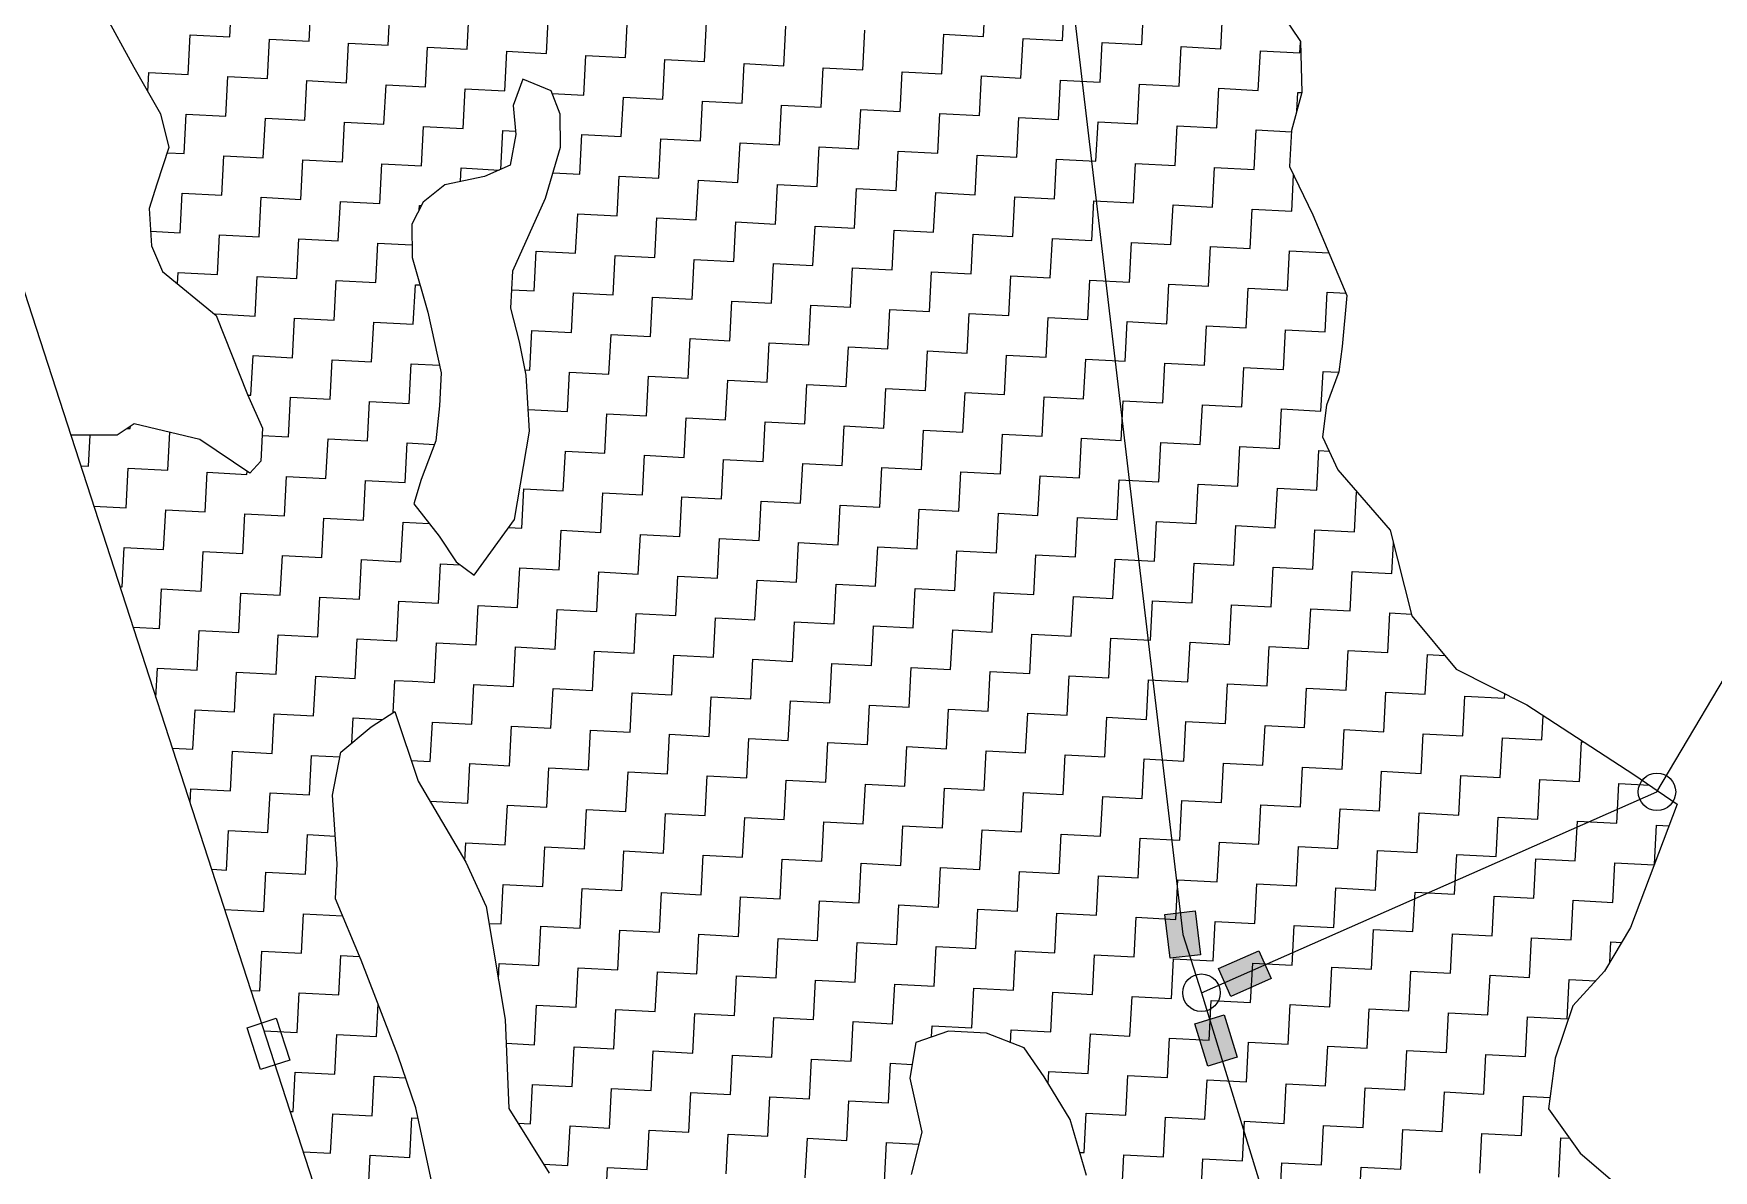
# Model space of a CAD drawing. Header units: metres. Extents: x 281214 to 284109, y 2088556 to 2092246.
# Drawn here: x 281621.6 to 281888.7, y 2090465.9 to 2090646.5 of the extents above; entities that cross this region are included whole.
import ezdxf

# ---------------------------------------------------------------- set-up
doc = ezdxf.new("R2010")
doc.units = ezdxf.units.M
for name, color, linetype in [('POLY_HATCH', 12, 'Continuous'), ('POLY_PARCEL', 6, 'Continuous'), ('V_BOUND_LINE', 7, 'Continuous')]:
    doc.layers.add(name, color=color, linetype=linetype)

msp = doc.modelspace()

# ---------------------------------------------------------------- hatches: boundary and pattern name
for points in [[(281806.3, 2090507.13), (281801.48, 2090506.56), (281802.3, 2090499.6), (281807.12, 2090500.16)], [(281818.34, 2090496.37), (281816.39, 2090500.8), (281809.97, 2090497.98), (281811.93, 2090493.54)], [(281808.3, 2090482.47), (281812.94, 2090483.89), (281810.89, 2090490.59), (281806.25, 2090489.17)]]:
    msp.add_hatch(color=256).paths.add_polyline_path(points)

# ---------------------------------------------------------------- linework, layer by layer
for points in [[(281802.3, 2090499.6), (281801.48, 2090506.56), (281806.3, 2090507.13), (281807.12, 2090500.16)], [(281809.97, 2090497.98), (281816.39, 2090500.8), (281818.34, 2090496.37), (281811.93, 2090493.54)], [(281660.16, 2090490.07), (281662.33, 2090483.4), (281657.71, 2090481.91), (281655.55, 2090488.57)], [(281810.89, 2090490.59), (281812.94, 2090483.89), (281808.3, 2090482.47), (281806.25, 2090489.17)]]:
    msp.add_lwpolyline(points, close=True)
for centre in [(281879.69, 2090526.05), (281807.27, 2090494.13)]:
    msp.add_circle(centre, 2.98)
at = {"layer": 'POLY_HATCH', "linetype": 'Continuous'}
for p, q in [((281652.82, 2090646), (281653.15, 2090652.29)), ((281665.4, 2090645.35), (281665.72, 2090651.63)), ((281772.62, 2090646.09), (281772.95, 2090652.38)), ((281785.2, 2090645.44), (281785.53, 2090651.73)), ((281677.97, 2090644.69), (281678.3, 2090650.98)), ((281690.55, 2090644.04), (281690.88, 2090650.33)), ((281703.13, 2090643.39), (281703.45, 2090649.68)), ((281715.7, 2090642.74), (281716.03, 2090649.03)), ((281797.78, 2090644.78), (281798.1, 2090651.07)), ((281810.35, 2090644.13), (281810.68, 2090650.42)), ((281646.21, 2090640.04), (281646.53, 2090646.32)), ((281646.53, 2090646.32), (281652.82, 2090646)), ((281728.28, 2090642.08), (281728.61, 2090648.37)), ((281740.86, 2090641.43), (281741.18, 2090647.72)), ((281753.43, 2090640.78), (281753.76, 2090647.07)), ((281766.01, 2090640.13), (281766.33, 2090646.42)), ((281766.33, 2090646.42), (281772.62, 2090646.09)), ((281658.78, 2090639.38), (281659.11, 2090645.67)), ((281659.11, 2090645.67), (281665.4, 2090645.35)), ((281671.36, 2090638.73), (281671.69, 2090645.02)), ((281671.69, 2090645.02), (281677.97, 2090644.69)), ((281683.94, 2090638.08), (281684.26, 2090644.37)), ((281684.26, 2090644.37), (281690.55, 2090644.04)), ((281696.51, 2090637.43), (281696.84, 2090643.72)), ((281696.84, 2090643.72), (281703.13, 2090643.39)), ((281778.58, 2090639.48), (281778.91, 2090645.76)), ((281778.91, 2090645.76), (281785.2, 2090645.44)), ((281791.16, 2090638.82), (281791.49, 2090645.11)), ((281791.49, 2090645.11), (281797.78, 2090644.78)), ((281803.74, 2090638.17), (281804.06, 2090644.46)), ((281804.06, 2090644.46), (281810.35, 2090644.13)), ((281816.31, 2090637.52), (281816.64, 2090643.81)), ((281816.64, 2090643.81), (281822.93, 2090643.48)), ((281822.93, 2090643.48), (281823.01, 2090645.1)), ((281709.09, 2090636.77), (281709.41, 2090643.06)), ((281709.41, 2090643.06), (281715.7, 2090642.74)), ((281721.67, 2090636.12), (281721.99, 2090642.41)), ((281721.99, 2090642.41), (281728.28, 2090642.08)), ((281734.24, 2090635.47), (281734.57, 2090641.76)), ((281734.57, 2090641.76), (281740.86, 2090641.43)), ((281746.82, 2090634.82), (281747.14, 2090641.11)), ((281747.14, 2090641.11), (281753.43, 2090640.78)), ((281639.76, 2090637.31), (281639.92, 2090640.36)), ((281639.92, 2090640.36), (281646.21, 2090640.04)), ((281652.17, 2090633.42), (281652.5, 2090639.71)), ((281652.5, 2090639.71), (281658.78, 2090639.38)), ((281664.75, 2090632.77), (281665.07, 2090639.06)), ((281665.07, 2090639.06), (281671.36, 2090638.73)), ((281677.32, 2090632.12), (281677.65, 2090638.41)), ((281677.65, 2090638.41), (281683.94, 2090638.08)), ((281759.39, 2090634.17), (281759.72, 2090640.45)), ((281759.72, 2090640.45), (281766.01, 2090640.13)), ((281771.97, 2090633.51), (281772.3, 2090639.8)), ((281772.3, 2090639.8), (281778.58, 2090639.48)), ((281784.55, 2090632.86), (281784.87, 2090639.15)), ((281784.87, 2090639.15), (281791.16, 2090638.82)), ((281797.12, 2090632.21), (281797.45, 2090638.5)), ((281797.45, 2090638.5), (281803.74, 2090638.17)), ((281689.9, 2090631.47), (281690.22, 2090637.75)), ((281690.22, 2090637.75), (281696.51, 2090637.43)), ((281704.05, 2090637.04), (281709.09, 2090636.77)), ((281715.05, 2090630.16), (281715.38, 2090636.45)), ((281715.38, 2090636.45), (281721.67, 2090636.12)), ((281727.63, 2090629.51), (281727.95, 2090635.8)), ((281727.95, 2090635.8), (281734.24, 2090635.47)), ((281809.7, 2090631.56), (281810.03, 2090637.84)), ((281810.03, 2090637.84), (281816.31, 2090637.52)), ((281822.45, 2090634.23), (281822.6, 2090637.19)), ((281822.6, 2090637.19), (281823.26, 2090637.16)), ((281645.55, 2090627.46), (281645.88, 2090633.75)), ((281645.88, 2090633.75), (281652.17, 2090633.42)), ((281658.13, 2090626.81), (281658.46, 2090633.1)), ((281658.46, 2090633.1), (281664.75, 2090632.77)), ((281740.2, 2090628.86), (281740.53, 2090635.14)), ((281740.53, 2090635.14), (281746.82, 2090634.82)), ((281752.78, 2090628.2), (281753.11, 2090634.49)), ((281753.11, 2090634.49), (281759.39, 2090634.17)), ((281765.36, 2090627.55), (281765.68, 2090633.84)), ((281765.68, 2090633.84), (281771.97, 2090633.51)), ((281777.93, 2090626.9), (281778.26, 2090633.19)), ((281778.26, 2090633.19), (281784.55, 2090632.86)), ((281790.51, 2090626.25), (281790.83, 2090632.53)), ((281790.83, 2090632.53), (281797.12, 2090632.21)), ((281670.71, 2090626.16), (281671.03, 2090632.44)), ((281671.03, 2090632.44), (281677.32, 2090632.12)), ((281683.28, 2090625.5), (281683.61, 2090631.79)), ((281683.61, 2090631.79), (281689.9, 2090631.47)), ((281695.87, 2090624.96), (281696.19, 2090631.14)), ((281696.19, 2090631.14), (281698.22, 2090631.03)), ((281708.44, 2090624.2), (281708.76, 2090630.49)), ((281708.76, 2090630.49), (281715.05, 2090630.16)), ((281803.08, 2090625.59), (281803.41, 2090631.88)), ((281803.41, 2090631.88), (281809.7, 2090631.56)), ((281815.66, 2090624.94), (281815.99, 2090631.23)), ((281815.99, 2090631.23), (281821.58, 2090630.94)), ((281642.86, 2090627.6), (281645.55, 2090627.46)), ((281721.01, 2090623.55), (281721.34, 2090629.83)), ((281721.34, 2090629.83), (281727.63, 2090629.51)), ((281733.59, 2090622.89), (281733.92, 2090629.18)), ((281733.92, 2090629.18), (281740.2, 2090628.86)), ((281746.17, 2090622.24), (281746.49, 2090628.53)), ((281746.49, 2090628.53), (281752.78, 2090628.2)), ((281758.74, 2090621.59), (281759.07, 2090627.88)), ((281759.07, 2090627.88), (281765.36, 2090627.55)), ((281771.32, 2090620.94), (281771.64, 2090627.23)), ((281771.64, 2090627.23), (281777.93, 2090626.9)), ((281651.52, 2090620.85), (281651.84, 2090627.13)), ((281651.84, 2090627.13), (281658.13, 2090626.81)), ((281664.09, 2090620.19), (281664.42, 2090626.48)), ((281664.42, 2090626.48), (281670.71, 2090626.16)), ((281676.67, 2090619.54), (281677, 2090625.83)), ((281677, 2090625.83), (281683.28, 2090625.5)), ((281689.46, 2090623.05), (281689.57, 2090625.18)), ((281689.57, 2090625.18), (281695.64, 2090624.86)), ((281783.89, 2090620.28), (281784.22, 2090626.57)), ((281784.22, 2090626.57), (281790.51, 2090626.25)), ((281796.47, 2090619.63), (281796.8, 2090625.92)), ((281796.8, 2090625.92), (281803.08, 2090625.59)), ((281809.05, 2090618.98), (281809.37, 2090625.27)), ((281809.37, 2090625.27), (281815.66, 2090624.94)), ((281704.2, 2090624.42), (281708.44, 2090624.2)), ((281714.4, 2090617.58), (281714.72, 2090623.87)), ((281714.72, 2090623.87), (281721.01, 2090623.55)), ((281726.97, 2090616.93), (281727.3, 2090623.22)), ((281727.3, 2090623.22), (281733.59, 2090622.89)), ((281739.55, 2090616.28), (281739.88, 2090622.57)), ((281739.88, 2090622.57), (281746.17, 2090622.24)), ((281752.13, 2090615.63), (281752.45, 2090621.92)), ((281752.45, 2090621.92), (281758.74, 2090621.59)), ((281821.62, 2090618.33), (281821.92, 2090624.09)), ((281644.9, 2090614.88), (281645.23, 2090621.17)), ((281645.23, 2090621.17), (281651.52, 2090620.85)), ((281657.48, 2090614.23), (281657.8, 2090620.52)), ((281657.8, 2090620.52), (281664.09, 2090620.19)), ((281670.06, 2090613.58), (281670.38, 2090619.87)), ((281670.38, 2090619.87), (281676.67, 2090619.54)), ((281682.92, 2090618.52), (281682.96, 2090619.22)), ((281682.96, 2090619.22), (281683.27, 2090619.2)), ((281764.7, 2090614.98), (281765.03, 2090621.26)), ((281765.03, 2090621.26), (281771.32, 2090620.94)), ((281777.28, 2090614.32), (281777.61, 2090620.61)), ((281777.61, 2090620.61), (281783.89, 2090620.28)), ((281789.86, 2090613.67), (281790.18, 2090619.96)), ((281790.18, 2090619.96), (281796.47, 2090619.63)), ((281802.43, 2090613.02), (281802.76, 2090619.31)), ((281802.76, 2090619.31), (281809.05, 2090618.98)), ((281707.78, 2090611.62), (281708.11, 2090617.91)), ((281708.11, 2090617.91), (281714.4, 2090617.58)), ((281720.36, 2090610.97), (281720.69, 2090617.26)), ((281720.69, 2090617.26), (281726.97, 2090616.93)), ((281732.94, 2090610.32), (281733.26, 2090616.61)), ((281733.26, 2090616.61), (281739.55, 2090616.28)), ((281815.01, 2090612.37), (281815.34, 2090618.65)), ((281815.34, 2090618.65), (281821.62, 2090618.33)), ((281640.21, 2090615.13), (281644.9, 2090614.88)), ((281650.86, 2090608.27), (281651.19, 2090614.56)), ((281651.19, 2090614.56), (281657.48, 2090614.23)), ((281663.44, 2090607.62), (281663.77, 2090613.91)), ((281663.77, 2090613.91), (281670.06, 2090613.58)), ((281745.51, 2090609.67), (281745.84, 2090615.95)), ((281745.84, 2090615.95), (281752.13, 2090615.63)), ((281758.09, 2090609.01), (281758.42, 2090615.3)), ((281758.42, 2090615.3), (281764.7, 2090614.98)), ((281770.67, 2090608.36), (281770.99, 2090614.65)), ((281770.99, 2090614.65), (281777.28, 2090614.32)), ((281783.24, 2090607.71), (281783.57, 2090614)), ((281783.57, 2090614), (281789.86, 2090613.67)), ((281676.02, 2090606.97), (281676.34, 2090613.25)), ((281676.34, 2090613.25), (281681.77, 2090612.97)), ((281701.17, 2090605.66), (281701.5, 2090611.95)), ((281701.5, 2090611.95), (281707.78, 2090611.62)), ((281713.75, 2090605.01), (281714.07, 2090611.3)), ((281714.07, 2090611.3), (281720.36, 2090610.97)), ((281795.82, 2090607.06), (281796.14, 2090613.34)), ((281796.14, 2090613.34), (281802.43, 2090613.02)), ((281808.39, 2090606.4), (281808.72, 2090612.69)), ((281808.72, 2090612.69), (281815.01, 2090612.37)), ((281820.97, 2090605.75), (281821.3, 2090612.04)), ((281821.3, 2090612.04), (281827.53, 2090611.72)), ((281644.48, 2090606.8), (281644.58, 2090608.6)), ((281644.58, 2090608.6), (281650.86, 2090608.27)), ((281726.32, 2090604.36), (281726.65, 2090610.64)), ((281726.65, 2090610.64), (281732.94, 2090610.32)), ((281738.9, 2090603.7), (281739.22, 2090609.99)), ((281739.22, 2090609.99), (281745.51, 2090609.67)), ((281751.48, 2090603.05), (281751.8, 2090609.34)), ((281751.8, 2090609.34), (281758.09, 2090609.01)), ((281764.05, 2090602.4), (281764.38, 2090608.69)), ((281764.38, 2090608.69), (281770.67, 2090608.36)), ((281656.83, 2090601.66), (281657.15, 2090607.94)), ((281657.15, 2090607.94), (281663.44, 2090607.62)), ((281669.4, 2090601), (281669.73, 2090607.29)), ((281669.73, 2090607.29), (281676.02, 2090606.97)), ((281681.98, 2090600.35), (281682.31, 2090606.64)), ((281682.31, 2090606.64), (281683.05, 2090606.6)), ((281697.65, 2090605.84), (281701.17, 2090605.66)), ((281776.63, 2090601.75), (281776.95, 2090608.03)), ((281776.95, 2090608.03), (281783.24, 2090607.71)), ((281789.2, 2090601.09), (281789.53, 2090607.38)), ((281789.53, 2090607.38), (281795.82, 2090607.06)), ((281801.78, 2090600.44), (281802.11, 2090606.73)), ((281802.11, 2090606.73), (281808.39, 2090606.4)), ((281814.36, 2090599.79), (281814.68, 2090606.08)), ((281814.68, 2090606.08), (281820.97, 2090605.75)), ((281707.13, 2090599.05), (281707.46, 2090605.33)), ((281707.46, 2090605.33), (281713.75, 2090605.01)), ((281719.71, 2090598.39), (281720.03, 2090604.68)), ((281720.03, 2090604.68), (281726.32, 2090604.36)), ((281732.28, 2090597.74), (281732.61, 2090604.03)), ((281732.61, 2090604.03), (281738.9, 2090603.7)), ((281744.86, 2090597.09), (281745.19, 2090603.38)), ((281745.19, 2090603.38), (281751.48, 2090603.05)), ((281826.93, 2090599.14), (281827.26, 2090605.43)), ((281827.26, 2090605.43), (281830.26, 2090605.27)), ((281650.53, 2090601.82), (281650.54, 2090601.98)), ((281650.54, 2090601.98), (281656.83, 2090601.66)), ((281662.79, 2090595.04), (281663.11, 2090601.33)), ((281663.11, 2090601.33), (281669.4, 2090601)), ((281675.36, 2090594.39), (281675.69, 2090600.68)), ((281675.69, 2090600.68), (281681.98, 2090600.35)), ((281757.44, 2090596.44), (281757.76, 2090602.72)), ((281757.76, 2090602.72), (281764.05, 2090602.4)), ((281770.01, 2090595.78), (281770.34, 2090602.07)), ((281770.34, 2090602.07), (281776.63, 2090601.75)), ((281782.59, 2090595.13), (281782.92, 2090601.42)), ((281782.92, 2090601.42), (281789.2, 2090601.09)), ((281795.17, 2090594.48), (281795.49, 2090600.77)), ((281795.49, 2090600.77), (281801.78, 2090600.44)), ((281700.52, 2090593.08), (281700.84, 2090599.37)), ((281700.84, 2090599.37), (281707.13, 2090599.05)), ((281713.09, 2090592.43), (281713.42, 2090598.72)), ((281713.42, 2090598.72), (281719.71, 2090598.39)), ((281725.67, 2090591.78), (281726, 2090598.07)), ((281726, 2090598.07), (281732.28, 2090597.74)), ((281807.74, 2090593.83), (281808.07, 2090600.12)), ((281808.07, 2090600.12), (281814.36, 2090599.79)), ((281820.32, 2090593.18), (281820.64, 2090599.46)), ((281820.64, 2090599.46), (281826.93, 2090599.14)), ((281656.17, 2090589.08), (281656.5, 2090595.37)), ((281656.5, 2090595.37), (281662.79, 2090595.04)), ((281738.25, 2090591.13), (281738.57, 2090597.42)), ((281738.57, 2090597.42), (281744.86, 2090597.09)), ((281750.82, 2090590.47), (281751.15, 2090596.76)), ((281751.15, 2090596.76), (281757.44, 2090596.44)), ((281763.4, 2090589.82), (281763.73, 2090596.11)), ((281763.73, 2090596.11), (281770.01, 2090595.78)), ((281775.98, 2090589.17), (281776.3, 2090595.46)), ((281776.3, 2090595.46), (281782.59, 2090595.13)), ((281668.75, 2090588.43), (281669.08, 2090594.71)), ((281669.08, 2090594.71), (281675.36, 2090594.39)), ((281681.33, 2090587.77), (281681.65, 2090594.06)), ((281681.65, 2090594.06), (281686.17, 2090593.83)), ((281699.74, 2090593.12), (281700.52, 2090593.08)), ((281706.48, 2090586.47), (281706.81, 2090592.76)), ((281706.81, 2090592.76), (281713.09, 2090592.43)), ((281788.55, 2090588.52), (281788.88, 2090594.81)), ((281788.88, 2090594.81), (281795.17, 2090594.48)), ((281801.13, 2090587.87), (281801.45, 2090594.15)), ((281801.45, 2090594.15), (281807.74, 2090593.83)), ((281813.7, 2090587.21), (281814.03, 2090593.5)), ((281814.03, 2090593.5), (281820.32, 2090593.18)), ((281826.28, 2090586.56), (281826.61, 2090592.85)), ((281826.61, 2090592.85), (281829.07, 2090592.72)), ((281719.06, 2090585.82), (281719.38, 2090592.11)), ((281719.38, 2090592.11), (281725.67, 2090591.78)), ((281731.63, 2090585.17), (281731.96, 2090591.45)), ((281731.96, 2090591.45), (281738.25, 2090591.13)), ((281744.21, 2090584.51), (281744.53, 2090590.8)), ((281744.53, 2090590.8), (281750.82, 2090590.47)), ((281756.78, 2090583.86), (281757.11, 2090590.15)), ((281757.11, 2090590.15), (281763.4, 2090589.82)), ((281655.68, 2090589.1), (281656.17, 2090589.08)), ((281662.14, 2090582.46), (281662.46, 2090588.75)), ((281662.46, 2090588.75), (281668.75, 2090588.43)), ((281674.71, 2090581.81), (281675.04, 2090588.1)), ((281675.04, 2090588.1), (281681.33, 2090587.77)), ((281769.36, 2090583.21), (281769.69, 2090589.5)), ((281769.69, 2090589.5), (281775.98, 2090589.17)), ((281781.94, 2090582.56), (281782.26, 2090588.84)), ((281782.26, 2090588.84), (281788.55, 2090588.52)), ((281794.51, 2090581.9), (281794.84, 2090588.19)), ((281794.84, 2090588.19), (281801.13, 2090587.87)), ((281807.09, 2090581.25), (281807.42, 2090587.54)), ((281807.42, 2090587.54), (281813.7, 2090587.21)), ((281700.23, 2090586.79), (281706.48, 2090586.47)), ((281712.44, 2090579.86), (281712.77, 2090586.14)), ((281712.77, 2090586.14), (281719.06, 2090585.82)), ((281725.02, 2090579.2), (281725.34, 2090585.49)), ((281725.34, 2090585.49), (281731.63, 2090585.17)), ((281737.59, 2090578.55), (281737.92, 2090584.84)), ((281737.92, 2090584.84), (281744.21, 2090584.51)), ((281819.67, 2090580.6), (281819.99, 2090586.89)), ((281819.99, 2090586.89), (281826.28, 2090586.56)), ((281630.37, 2090577.81), (281630.62, 2090582.72)), ((281636.51, 2090583.79), (281636.98, 2090583.77)), ((281636.98, 2090583.77), (281637, 2090584.12)), ((281642.95, 2090577.16), (281643.26, 2090583.18)), ((281657.93, 2090582.68), (281662.14, 2090582.46)), ((281668.1, 2090575.85), (281668.42, 2090582.14)), ((281668.42, 2090582.14), (281674.71, 2090581.81)), ((281750.17, 2090577.9), (281750.5, 2090584.19)), ((281750.5, 2090584.19), (281756.78, 2090583.86)), ((281762.75, 2090577.25), (281763.07, 2090583.53)), ((281763.07, 2090583.53), (281769.36, 2090583.21)), ((281775.32, 2090576.59), (281775.65, 2090582.88)), ((281775.65, 2090582.88), (281781.94, 2090582.56)), ((281787.9, 2090575.94), (281788.23, 2090582.23)), ((281788.23, 2090582.23), (281794.51, 2090581.9)), ((281680.67, 2090575.2), (281681, 2090581.49)), ((281681, 2090581.49), (281685.33, 2090581.26)), ((281705.83, 2090573.89), (281706.15, 2090580.18)), ((281706.15, 2090580.18), (281712.44, 2090579.86)), ((281718.4, 2090573.24), (281718.73, 2090579.53)), ((281718.73, 2090579.53), (281725.02, 2090579.2)), ((281800.48, 2090575.29), (281800.8, 2090581.58)), ((281800.8, 2090581.58), (281807.09, 2090581.25)), ((281813.05, 2090574.64), (281813.38, 2090580.92)), ((281813.38, 2090580.92), (281819.67, 2090580.6)), ((281825.63, 2090573.98), (281825.95, 2090580.27)), ((281825.95, 2090580.27), (281827.58, 2090580.19)), ((281629.13, 2090577.87), (281630.37, 2090577.81)), ((281636.33, 2090571.19), (281636.66, 2090577.48)), ((281636.66, 2090577.48), (281642.95, 2090577.16)), ((281648.91, 2090570.54), (281649.23, 2090576.83)), ((281649.23, 2090576.83), (281655.52, 2090576.5)), ((281655.52, 2090576.5), (281655.55, 2090576.97)), ((281730.98, 2090572.59), (281731.31, 2090578.88)), ((281731.31, 2090578.88), (281737.59, 2090578.55)), ((281743.56, 2090571.94), (281743.88, 2090578.22)), ((281743.88, 2090578.22), (281750.17, 2090577.9)), ((281756.13, 2090571.28), (281756.46, 2090577.57)), ((281756.46, 2090577.57), (281762.75, 2090577.25)), ((281768.71, 2090570.63), (281769.03, 2090576.92)), ((281769.03, 2090576.92), (281775.32, 2090576.59)), ((281661.48, 2090569.89), (281661.81, 2090576.18)), ((281661.81, 2090576.18), (281668.1, 2090575.85)), ((281674.06, 2090569.24), (281674.39, 2090575.52)), ((281674.39, 2090575.52), (281680.67, 2090575.2)), ((281699.21, 2090567.93), (281699.54, 2090574.22)), ((281699.54, 2090574.22), (281705.83, 2090573.89)), ((281781.28, 2090569.98), (281781.61, 2090576.27)), ((281781.61, 2090576.27), (281787.9, 2090575.94)), ((281793.86, 2090569.33), (281794.19, 2090575.62)), ((281794.19, 2090575.62), (281800.48, 2090575.29)), ((281806.44, 2090568.67), (281806.76, 2090574.96)), ((281806.76, 2090574.96), (281813.05, 2090574.64)), ((281819.01, 2090568.02), (281819.34, 2090574.31)), ((281819.34, 2090574.31), (281825.63, 2090573.98)), ((281631.21, 2090571.46), (281636.33, 2090571.19)), ((281711.79, 2090567.28), (281712.12, 2090573.57)), ((281712.12, 2090573.57), (281718.4, 2090573.24)), ((281724.37, 2090566.63), (281724.69, 2090572.91)), ((281724.69, 2090572.91), (281730.98, 2090572.59)), ((281736.94, 2090565.97), (281737.27, 2090572.26)), ((281737.27, 2090572.26), (281743.56, 2090571.94)), ((281749.52, 2090565.32), (281749.84, 2090571.61)), ((281749.84, 2090571.61), (281756.13, 2090571.28)), ((281831.59, 2090567.37), (281831.92, 2090573.66)), ((281831.92, 2090573.66), (281832.07, 2090573.65)), ((281642.29, 2090564.58), (281642.62, 2090570.87)), ((281642.62, 2090570.87), (281648.91, 2090570.54)), ((281654.87, 2090563.93), (281655.2, 2090570.21)), ((281655.2, 2090570.21), (281661.48, 2090569.89)), ((281667.45, 2090563.27), (281667.77, 2090569.56)), ((281667.77, 2090569.56), (281674.06, 2090569.24)), ((281680.02, 2090562.62), (281680.35, 2090568.91)), ((281680.35, 2090568.91), (281684.49, 2090568.69)), ((281762.09, 2090564.67), (281762.42, 2090570.96)), ((281762.42, 2090570.96), (281768.71, 2090570.63)), ((281774.67, 2090564.02), (281775, 2090570.31)), ((281775, 2090570.31), (281781.28, 2090569.98)), ((281787.25, 2090563.37), (281787.57, 2090569.65)), ((281787.57, 2090569.65), (281793.86, 2090569.33)), ((281799.82, 2090562.71), (281800.15, 2090569)), ((281800.15, 2090569), (281806.44, 2090568.67)), ((281697.12, 2090568.04), (281699.21, 2090567.93)), ((281705.17, 2090561.32), (281705.5, 2090567.61)), ((281705.5, 2090567.61), (281711.79, 2090567.28)), ((281717.75, 2090560.66), (281718.08, 2090566.95)), ((281718.08, 2090566.95), (281724.37, 2090566.63)), ((281730.33, 2090560.01), (281730.65, 2090566.3)), ((281730.65, 2090566.3), (281736.94, 2090565.97)), ((281812.4, 2090562.06), (281812.73, 2090568.35)), ((281812.73, 2090568.35), (281819.01, 2090568.02)), ((281824.98, 2090561.41), (281825.3, 2090567.7)), ((281825.3, 2090567.7), (281831.59, 2090567.37)), ((281635.68, 2090558.62), (281636, 2090564.9)), ((281636, 2090564.9), (281642.29, 2090564.58)), ((281648.26, 2090557.96), (281648.58, 2090564.25)), ((281648.58, 2090564.25), (281654.87, 2090563.93)), ((281660.83, 2090557.31), (281661.16, 2090563.6)), ((281661.16, 2090563.6), (281667.45, 2090563.27)), ((281742.9, 2090559.36), (281743.23, 2090565.65)), ((281743.23, 2090565.65), (281749.52, 2090565.32)), ((281755.48, 2090558.71), (281755.81, 2090565)), ((281755.81, 2090565), (281762.09, 2090564.67)), ((281768.06, 2090558.06), (281768.38, 2090564.34)), ((281768.38, 2090564.34), (281774.67, 2090564.02)), ((281780.63, 2090557.4), (281780.96, 2090563.69)), ((281780.96, 2090563.69), (281787.25, 2090563.37)), ((281837.55, 2090560.76), (281837.8, 2090565.6)), ((281673.41, 2090556.66), (281673.73, 2090562.95)), ((281673.73, 2090562.95), (281680.02, 2090562.62)), ((281685.98, 2090556.01), (281686.31, 2090562.3)), ((281686.31, 2090562.3), (281689.42, 2090562.13)), ((281698.56, 2090555.36), (281698.89, 2090561.64)), ((281698.89, 2090561.64), (281705.17, 2090561.32)), ((281711.14, 2090554.7), (281711.46, 2090560.99)), ((281711.46, 2090560.99), (281717.75, 2090560.66)), ((281793.21, 2090556.75), (281793.54, 2090563.04)), ((281793.54, 2090563.04), (281799.82, 2090562.71)), ((281805.79, 2090556.1), (281806.11, 2090562.39)), ((281806.11, 2090562.39), (281812.4, 2090562.06)), ((281818.36, 2090555.45), (281818.69, 2090561.73)), ((281818.69, 2090561.73), (281824.98, 2090561.41)), ((281830.94, 2090554.79), (281831.26, 2090561.08)), ((281831.26, 2090561.08), (281837.55, 2090560.76)), ((281635.37, 2090558.63), (281635.68, 2090558.62)), ((281641.64, 2090552), (281641.97, 2090558.29)), ((281641.97, 2090558.29), (281648.26, 2090557.96)), ((281723.71, 2090554.05), (281724.04, 2090560.34)), ((281724.04, 2090560.34), (281730.33, 2090560.01)), ((281736.29, 2090553.4), (281736.62, 2090559.69)), ((281736.62, 2090559.69), (281742.9, 2090559.36)), ((281748.87, 2090552.75), (281749.19, 2090559.03)), ((281749.19, 2090559.03), (281755.48, 2090558.71)), ((281761.44, 2090552.09), (281761.77, 2090558.38)), ((281761.77, 2090558.38), (281768.06, 2090558.06)), ((281654.22, 2090551.35), (281654.54, 2090557.64)), ((281654.54, 2090557.64), (281660.83, 2090557.31)), ((281666.79, 2090550.7), (281667.12, 2090556.99)), ((281667.12, 2090556.99), (281673.41, 2090556.66)), ((281679.37, 2090550.05), (281679.7, 2090556.33)), ((281679.7, 2090556.33), (281685.98, 2090556.01)), ((281691.95, 2090549.39), (281692.27, 2090555.68)), ((281692.27, 2090555.68), (281698.56, 2090555.36)), ((281774.02, 2090551.44), (281774.34, 2090557.73)), ((281774.34, 2090557.73), (281780.63, 2090557.4)), ((281786.59, 2090550.79), (281786.92, 2090557.08)), ((281786.92, 2090557.08), (281793.21, 2090556.75)), ((281799.17, 2090550.14), (281799.5, 2090556.42)), ((281799.5, 2090556.42), (281805.79, 2090556.1)), ((281811.75, 2090549.48), (281812.07, 2090555.77)), ((281812.07, 2090555.77), (281818.36, 2090555.45)), ((281824.32, 2090548.83), (281824.65, 2090555.12)), ((281824.65, 2090555.12), (281830.94, 2090554.79)), ((281704.52, 2090548.74), (281704.85, 2090555.03)), ((281704.85, 2090555.03), (281711.14, 2090554.7)), ((281717.1, 2090548.09), (281717.42, 2090554.38)), ((281717.42, 2090554.38), (281723.71, 2090554.05)), ((281729.68, 2090547.44), (281730, 2090553.72)), ((281730, 2090553.72), (281736.29, 2090553.4)), ((281742.25, 2090546.78), (281742.58, 2090553.07)), ((281742.58, 2090553.07), (281748.87, 2090552.75)), ((281754.83, 2090546.13), (281755.15, 2090552.42)), ((281755.15, 2090552.42), (281761.44, 2090552.09)), ((281836.9, 2090548.18), (281837.23, 2090554.47)), ((281837.23, 2090554.47), (281840.68, 2090554.29)), ((281637.45, 2090552.22), (281641.64, 2090552)), ((281647.6, 2090545.39), (281647.93, 2090551.68)), ((281647.93, 2090551.68), (281654.22, 2090551.35)), ((281660.18, 2090544.74), (281660.51, 2090551.02)), ((281660.51, 2090551.02), (281666.79, 2090550.7)), ((281672.76, 2090544.08), (281673.08, 2090550.37)), ((281673.08, 2090550.37), (281679.37, 2090550.05)), ((281767.4, 2090545.48), (281767.73, 2090551.77)), ((281767.73, 2090551.77), (281774.02, 2090551.44)), ((281779.98, 2090544.83), (281780.31, 2090551.11)), ((281780.31, 2090551.11), (281786.59, 2090550.79)), ((281792.56, 2090544.17), (281792.88, 2090550.46)), ((281792.88, 2090550.46), (281799.17, 2090550.14)), ((281805.13, 2090543.52), (281805.46, 2090549.81)), ((281805.46, 2090549.81), (281811.75, 2090549.48)), ((281685.33, 2090543.43), (281685.66, 2090549.72)), ((281685.66, 2090549.72), (281691.95, 2090549.39)), ((281697.91, 2090542.78), (281698.23, 2090549.07)), ((281698.23, 2090549.07), (281704.52, 2090548.74)), ((281710.48, 2090542.13), (281710.81, 2090548.41)), ((281710.81, 2090548.41), (281717.1, 2090548.09)), ((281723.06, 2090541.47), (281723.39, 2090547.76)), ((281723.39, 2090547.76), (281729.68, 2090547.44)), ((281735.64, 2090540.82), (281735.96, 2090547.11)), ((281735.96, 2090547.11), (281742.25, 2090546.78)), ((281817.71, 2090542.87), (281818.04, 2090549.16)), ((281818.04, 2090549.16), (281824.32, 2090548.83)), ((281830.29, 2090542.22), (281830.61, 2090548.51)), ((281830.61, 2090548.51), (281836.9, 2090548.18)), ((281842.86, 2090541.57), (281843.19, 2090547.85)), ((281843.19, 2090547.85), (281845.97, 2090547.71)), ((281641.07, 2090541.05), (281641.31, 2090545.71)), ((281641.31, 2090545.71), (281647.6, 2090545.39)), ((281653.56, 2090538.77), (281653.89, 2090545.06)), ((281653.89, 2090545.06), (281660.18, 2090544.74)), ((281666.14, 2090538.12), (281666.47, 2090544.41)), ((281666.47, 2090544.41), (281672.76, 2090544.08)), ((281748.21, 2090540.17), (281748.54, 2090546.46)), ((281748.54, 2090546.46), (281754.83, 2090546.13)), ((281760.79, 2090539.52), (281761.12, 2090545.81)), ((281761.12, 2090545.81), (281767.4, 2090545.48)), ((281773.37, 2090538.86), (281773.69, 2090545.15)), ((281773.69, 2090545.15), (281779.98, 2090544.83)), ((281785.94, 2090538.21), (281786.27, 2090544.5)), ((281786.27, 2090544.5), (281792.56, 2090544.17)), ((281678.78, 2090538.65), (281679.04, 2090543.76)), ((281679.04, 2090543.76), (281681.84, 2090543.61)), ((281681.84, 2090543.61), (281685.33, 2090543.43)), ((281691.29, 2090536.82), (281691.62, 2090543.1)), ((281691.62, 2090543.1), (281697.91, 2090542.78)), ((281703.87, 2090536.16), (281704.2, 2090542.45)), ((281704.2, 2090542.45), (281710.48, 2090542.13)), ((281716.45, 2090535.51), (281716.77, 2090541.8)), ((281716.77, 2090541.8), (281723.06, 2090541.47)), ((281798.52, 2090537.56), (281798.84, 2090543.85)), ((281798.84, 2090543.85), (281805.13, 2090543.52)), ((281811.09, 2090536.91), (281811.42, 2090543.2)), ((281811.42, 2090543.2), (281817.71, 2090542.87)), ((281823.67, 2090536.26), (281824, 2090542.54)), ((281824, 2090542.54), (281830.29, 2090542.22)), ((281836.25, 2090535.6), (281836.57, 2090541.89)), ((281836.57, 2090541.89), (281842.86, 2090541.57)), ((281646.95, 2090532.81), (281647.28, 2090539.1)), ((281647.28, 2090539.1), (281653.56, 2090538.77)), ((281729.02, 2090534.86), (281729.35, 2090541.15)), ((281729.35, 2090541.15), (281735.64, 2090540.82)), ((281741.6, 2090534.21), (281741.93, 2090540.5)), ((281741.93, 2090540.5), (281748.21, 2090540.17)), ((281754.18, 2090533.56), (281754.5, 2090539.84)), ((281754.5, 2090539.84), (281760.79, 2090539.52)), ((281766.75, 2090532.9), (281767.08, 2090539.19)), ((281767.08, 2090539.19), (281773.37, 2090538.86)), ((281848.82, 2090534.95), (281849.15, 2090541.24)), ((281849.15, 2090541.24), (281855.44, 2090540.91)), ((281855.44, 2090540.91), (281855.48, 2090541.65)), ((281659.53, 2090532.16), (281659.85, 2090538.45)), ((281659.85, 2090538.45), (281666.14, 2090538.12)), ((281672.22, 2090533.81), (281672.43, 2090537.8)), ((281672.43, 2090537.8), (281677.1, 2090537.55)), ((281684.68, 2090530.85), (281685.01, 2090537.14)), ((281685.01, 2090537.14), (281691.29, 2090536.82)), ((281697.26, 2090530.2), (281697.58, 2090536.49)), ((281697.58, 2090536.49), (281703.87, 2090536.16)), ((281779.33, 2090532.25), (281779.65, 2090538.54)), ((281779.65, 2090538.54), (281785.94, 2090538.21)), ((281791.9, 2090531.6), (281792.23, 2090537.89)), ((281792.23, 2090537.89), (281798.52, 2090537.56)), ((281804.48, 2090530.95), (281804.81, 2090537.23)), ((281804.81, 2090537.23), (281811.09, 2090536.91)), ((281817.06, 2090530.29), (281817.38, 2090536.58)), ((281817.38, 2090536.58), (281823.67, 2090536.26)), ((281861.4, 2090534.3), (281861.6, 2090538.19)), ((281709.83, 2090529.55), (281710.16, 2090535.84)), ((281710.16, 2090535.84), (281716.45, 2090535.51)), ((281722.41, 2090528.9), (281722.73, 2090535.19)), ((281722.73, 2090535.19), (281729.02, 2090534.86)), ((281734.98, 2090528.25), (281735.31, 2090534.53)), ((281735.31, 2090534.53), (281741.6, 2090534.21)), ((281747.56, 2090527.59), (281747.89, 2090533.88)), ((281747.89, 2090533.88), (281754.18, 2090533.56)), ((281829.63, 2090529.64), (281829.96, 2090535.93)), ((281829.96, 2090535.93), (281836.25, 2090535.6)), ((281842.21, 2090528.99), (281842.54, 2090535.28)), ((281842.54, 2090535.28), (281848.82, 2090534.95)), ((281854.79, 2090528.34), (281855.11, 2090534.62)), ((281855.11, 2090534.62), (281861.4, 2090534.3)), ((281867.36, 2090527.68), (281867.69, 2090533.97)), ((281867.69, 2090533.97), (281868.15, 2090533.95)), ((281643.69, 2090532.98), (281646.95, 2090532.81)), ((281652.91, 2090526.2), (281653.24, 2090532.49)), ((281653.24, 2090532.49), (281659.53, 2090532.16)), ((281665.49, 2090525.55), (281665.81, 2090531.83)), ((281665.81, 2090531.83), (281670.33, 2090531.6)), ((281760.14, 2090526.94), (281760.46, 2090533.23)), ((281760.46, 2090533.23), (281766.75, 2090532.9)), ((281772.71, 2090526.29), (281773.04, 2090532.58)), ((281773.04, 2090532.58), (281779.33, 2090532.25)), ((281785.29, 2090525.64), (281785.62, 2090531.92)), ((281785.62, 2090531.92), (281791.9, 2090531.6)), ((281797.87, 2090524.98), (281798.19, 2090531.27)), ((281798.19, 2090531.27), (281804.48, 2090530.95)), ((281681.66, 2090531.01), (281684.68, 2090530.85)), ((281690.64, 2090524.24), (281690.97, 2090530.53)), ((281690.97, 2090530.53), (281697.26, 2090530.2)), ((281703.22, 2090523.59), (281703.54, 2090529.88)), ((281703.54, 2090529.88), (281709.83, 2090529.55)), ((281715.79, 2090522.94), (281716.12, 2090529.22)), ((281716.12, 2090529.22), (281722.41, 2090528.9)), ((281728.37, 2090522.28), (281728.7, 2090528.57)), ((281728.7, 2090528.57), (281734.98, 2090528.25)), ((281810.44, 2090524.33), (281810.77, 2090530.62)), ((281810.77, 2090530.62), (281817.06, 2090530.29)), ((281823.02, 2090523.68), (281823.35, 2090529.97)), ((281823.35, 2090529.97), (281829.63, 2090529.64)), ((281835.6, 2090523.03), (281835.92, 2090529.31)), ((281835.92, 2090529.31), (281842.21, 2090528.99)), ((281848.17, 2090522.37), (281848.5, 2090528.66)), ((281848.5, 2090528.66), (281854.79, 2090528.34)), ((281646.51, 2090524.3), (281646.62, 2090526.52)), ((281646.62, 2090526.52), (281652.91, 2090526.2)), ((281658.87, 2090519.58), (281659.2, 2090525.87)), ((281659.2, 2090525.87), (281665.49, 2090525.55)), ((281740.95, 2090521.63), (281741.27, 2090527.92)), ((281741.27, 2090527.92), (281747.56, 2090527.59)), ((281753.52, 2090520.98), (281753.85, 2090527.27)), ((281753.85, 2090527.27), (281760.14, 2090526.94)), ((281766.1, 2090520.33), (281766.43, 2090526.61)), ((281766.43, 2090526.61), (281772.71, 2090526.29)), ((281778.68, 2090519.67), (281779, 2090525.96)), ((281779, 2090525.96), (281785.29, 2090525.64)), ((281860.75, 2090521.72), (281861.07, 2090528.01)), ((281861.07, 2090528.01), (281867.36, 2090527.68)), ((281873.32, 2090521.07), (281873.65, 2090527.36)), ((281873.65, 2090527.36), (281878.54, 2090527.1)), ((281684.64, 2090524.55), (281690.64, 2090524.24)), ((281696.6, 2090517.63), (281696.93, 2090523.91)), ((281696.93, 2090523.91), (281703.22, 2090523.59)), ((281709.18, 2090516.97), (281709.51, 2090523.26)), ((281709.51, 2090523.26), (281715.79, 2090522.94)), ((281791.25, 2090519.02), (281791.58, 2090525.31)), ((281791.58, 2090525.31), (281797.87, 2090524.98)), ((281803.83, 2090518.37), (281804.15, 2090524.66)), ((281804.15, 2090524.66), (281810.44, 2090524.33)), ((281816.4, 2090517.72), (281816.73, 2090524.01)), ((281816.73, 2090524.01), (281823.02, 2090523.68)), ((281828.98, 2090517.06), (281829.31, 2090523.35)), ((281829.31, 2090523.35), (281835.6, 2090523.03)), ((281721.76, 2090516.32), (281722.08, 2090522.61)), ((281722.08, 2090522.61), (281728.37, 2090522.28)), ((281734.33, 2090515.67), (281734.66, 2090521.96)), ((281734.66, 2090521.96), (281740.95, 2090521.63)), ((281746.91, 2090515.02), (281747.23, 2090521.3)), ((281747.23, 2090521.3), (281753.52, 2090520.98)), ((281759.48, 2090514.36), (281759.81, 2090520.65)), ((281759.81, 2090520.65), (281766.1, 2090520.33)), ((281841.56, 2090516.41), (281841.88, 2090522.7)), ((281841.88, 2090522.7), (281848.17, 2090522.37)), ((281854.13, 2090515.76), (281854.46, 2090522.05)), ((281854.46, 2090522.05), (281860.75, 2090521.72)), ((281866.71, 2090515.11), (281867.04, 2090521.4)), ((281867.04, 2090521.4), (281873.32, 2090521.07)), ((281879.29, 2090514.54), (281879.61, 2090520.74)), ((281879.61, 2090520.74), (281881.61, 2090520.64)), ((281652.26, 2090513.62), (281652.59, 2090519.91)), ((281652.59, 2090519.91), (281658.87, 2090519.58)), ((281664.84, 2090512.97), (281665.16, 2090519.26)), ((281665.16, 2090519.26), (281669.59, 2090519.03)), ((281690.17, 2090515.12), (281690.32, 2090517.95)), ((281690.32, 2090517.95), (281696.6, 2090517.63)), ((281772.06, 2090513.71), (281772.39, 2090520)), ((281772.39, 2090520), (281778.68, 2090519.67)), ((281784.64, 2090513.06), (281784.96, 2090519.35)), ((281784.96, 2090519.35), (281791.25, 2090519.02)), ((281797.21, 2090512.41), (281797.54, 2090518.7)), ((281797.54, 2090518.7), (281803.83, 2090518.37)), ((281809.79, 2090511.76), (281810.12, 2090518.04)), ((281810.12, 2090518.04), (281816.4, 2090517.72)), ((281702.57, 2090511.01), (281702.89, 2090517.3)), ((281702.89, 2090517.3), (281709.18, 2090516.97)), ((281715.14, 2090510.36), (281715.47, 2090516.65)), ((281715.47, 2090516.65), (281721.76, 2090516.32)), ((281727.72, 2090509.71), (281728.04, 2090516)), ((281728.04, 2090516), (281734.33, 2090515.67)), ((281740.29, 2090509.05), (281740.62, 2090515.34)), ((281740.62, 2090515.34), (281746.91, 2090515.02)), ((281822.37, 2090511.1), (281822.69, 2090517.39)), ((281822.69, 2090517.39), (281828.98, 2090517.06)), ((281834.94, 2090510.45), (281835.27, 2090516.74)), ((281835.27, 2090516.74), (281841.56, 2090516.41)), ((281847.52, 2090509.8), (281847.85, 2090516.09)), ((281847.85, 2090516.09), (281854.13, 2090515.76)), ((281860.1, 2090509.15), (281860.42, 2090515.43)), ((281860.42, 2090515.43), (281866.71, 2090515.11)), ((281649.93, 2090513.74), (281652.26, 2090513.62)), ((281658.22, 2090507.01), (281658.55, 2090513.29)), ((281658.55, 2090513.29), (281664.84, 2090512.97)), ((281752.87, 2090508.4), (281753.2, 2090514.69)), ((281753.2, 2090514.69), (281759.48, 2090514.36)), ((281765.45, 2090507.75), (281765.77, 2090514.04)), ((281765.77, 2090514.04), (281772.06, 2090513.71)), ((281778.02, 2090507.1), (281778.35, 2090513.39)), ((281778.35, 2090513.39), (281784.64, 2090513.06)), ((281790.6, 2090506.45), (281790.93, 2090512.73)), ((281790.93, 2090512.73), (281797.21, 2090512.41)), ((281872.67, 2090508.49), (281873, 2090514.78)), ((281873, 2090514.78), (281879.26, 2090514.46)), ((281695.95, 2090505.05), (281696.28, 2090511.34)), ((281696.28, 2090511.34), (281702.57, 2090511.01)), ((281708.53, 2090504.4), (281708.85, 2090510.69)), ((281708.85, 2090510.69), (281715.14, 2090510.36)), ((281721.1, 2090503.75), (281721.43, 2090510.03)), ((281721.43, 2090510.03), (281727.72, 2090509.71)), ((281803.18, 2090505.79), (281803.5, 2090512.08)), ((281803.5, 2090512.08), (281809.79, 2090511.76)), ((281815.75, 2090505.14), (281816.08, 2090511.43)), ((281816.08, 2090511.43), (281822.37, 2090511.1)), ((281828.33, 2090504.49), (281828.65, 2090510.78)), ((281828.65, 2090510.78), (281834.94, 2090510.45)), ((281840.9, 2090503.84), (281841.23, 2090510.12)), ((281841.23, 2090510.12), (281847.52, 2090509.8)), ((281652.01, 2090507.33), (281658.22, 2090507.01)), ((281733.68, 2090503.09), (281734.01, 2090509.38)), ((281734.01, 2090509.38), (281740.29, 2090509.05)), ((281746.26, 2090502.44), (281746.58, 2090508.73)), ((281746.58, 2090508.73), (281752.87, 2090508.4)), ((281758.83, 2090501.79), (281759.16, 2090508.08)), ((281759.16, 2090508.08), (281765.45, 2090507.75)), ((281771.41, 2090501.14), (281771.74, 2090507.42)), ((281771.74, 2090507.42), (281778.02, 2090507.1)), ((281853.48, 2090503.18), (281853.81, 2090509.47)), ((281853.81, 2090509.47), (281860.1, 2090509.15)), ((281866.06, 2090502.53), (281866.38, 2090508.82)), ((281866.38, 2090508.82), (281872.67, 2090508.49)), ((281664.18, 2090500.39), (281664.51, 2090506.68)), ((281664.51, 2090506.68), (281670.73, 2090506.36)), ((281694.01, 2090505.15), (281695.95, 2090505.05)), ((281701.91, 2090498.44), (281702.24, 2090504.72)), ((281702.24, 2090504.72), (281708.53, 2090504.4)), ((281783.99, 2090500.48), (281784.31, 2090506.77)), ((281784.31, 2090506.77), (281790.6, 2090506.45)), ((281796.56, 2090499.83), (281796.89, 2090506.12)), ((281796.89, 2090506.12), (281803.18, 2090505.79)), ((281809.14, 2090499.18), (281809.46, 2090505.47)), ((281809.46, 2090505.47), (281815.75, 2090505.14)), ((281821.71, 2090498.53), (281822.04, 2090504.81)), ((281822.04, 2090504.81), (281828.33, 2090504.49)), ((281714.49, 2090497.78), (281714.82, 2090504.07)), ((281714.82, 2090504.07), (281721.1, 2090503.75)), ((281727.07, 2090497.13), (281727.39, 2090503.42)), ((281727.39, 2090503.42), (281733.68, 2090503.09)), ((281739.64, 2090496.48), (281739.97, 2090502.77)), ((281739.97, 2090502.77), (281746.26, 2090502.44)), ((281752.22, 2090495.83), (281752.54, 2090502.11)), ((281752.54, 2090502.11), (281758.83, 2090501.79)), ((281834.29, 2090497.87), (281834.62, 2090504.16)), ((281834.62, 2090504.16), (281840.9, 2090503.84)), ((281846.87, 2090497.22), (281847.19, 2090503.51)), ((281847.19, 2090503.51), (281853.48, 2090503.18)), ((281859.44, 2090496.57), (281859.77, 2090502.86)), ((281859.77, 2090502.86), (281866.06, 2090502.53)), ((281872.18, 2090498.92), (281872.35, 2090502.21)), ((281872.35, 2090502.21), (281874.07, 2090502.12)), ((281657.57, 2090494.43), (281657.9, 2090500.72)), ((281657.9, 2090500.72), (281664.18, 2090500.39)), ((281670.15, 2090493.78), (281670.47, 2090500.07)), ((281670.47, 2090500.07), (281673.45, 2090499.91)), ((281764.79, 2090495.17), (281765.12, 2090501.46)), ((281765.12, 2090501.46), (281771.41, 2090501.14)), ((281777.37, 2090494.52), (281777.7, 2090500.81)), ((281777.7, 2090500.81), (281783.99, 2090500.48)), ((281789.95, 2090493.87), (281790.27, 2090500.16)), ((281790.27, 2090500.16), (281796.56, 2090499.83)), ((281802.52, 2090493.22), (281802.85, 2090499.5)), ((281802.85, 2090499.5), (281809.14, 2090499.18)), ((281695.5, 2090496.3), (281695.62, 2090498.76)), ((281695.62, 2090498.76), (281701.91, 2090498.44)), ((281707.88, 2090491.82), (281708.2, 2090498.11)), ((281708.2, 2090498.11), (281714.49, 2090497.78)), ((281720.45, 2090491.17), (281720.78, 2090497.46)), ((281720.78, 2090497.46), (281727.07, 2090497.13)), ((281733.03, 2090490.52), (281733.35, 2090496.8)), ((281733.35, 2090496.8), (281739.64, 2090496.48)), ((281815.1, 2090492.56), (281815.43, 2090498.85)), ((281815.43, 2090498.85), (281821.71, 2090498.53)), ((281827.68, 2090491.91), (281828, 2090498.2)), ((281828, 2090498.2), (281834.29, 2090497.87)), ((281840.25, 2090491.26), (281840.58, 2090497.55)), ((281840.58, 2090497.55), (281846.87, 2090497.22)), ((281852.83, 2090490.61), (281853.16, 2090496.9)), ((281853.16, 2090496.9), (281859.44, 2090496.57)), ((281656.18, 2090494.5), (281657.57, 2090494.43)), ((281663.53, 2090487.82), (281663.86, 2090494.1)), ((281663.86, 2090494.1), (281670.15, 2090493.78)), ((281745.6, 2090489.86), (281745.93, 2090496.15)), ((281745.93, 2090496.15), (281752.22, 2090495.83)), ((281758.18, 2090489.21), (281758.51, 2090495.5)), ((281758.51, 2090495.5), (281764.79, 2090495.17)), ((281770.76, 2090488.56), (281771.08, 2090494.85)), ((281771.08, 2090494.85), (281777.37, 2090494.52)), ((281783.33, 2090487.91), (281783.66, 2090494.2)), ((281783.66, 2090494.2), (281789.95, 2090493.87)), ((281865.41, 2090489.96), (281865.73, 2090496.24)), ((281865.73, 2090496.24), (281869.96, 2090496.02)), ((281676.11, 2090487.16), (281676.38, 2090492.34)), ((281701.26, 2090485.86), (281701.59, 2090492.15)), ((281701.59, 2090492.15), (281707.88, 2090491.82)), ((281713.84, 2090485.21), (281714.16, 2090491.49)), ((281714.16, 2090491.49), (281720.45, 2090491.17)), ((281795.91, 2090487.25), (281796.24, 2090493.54)), ((281796.24, 2090493.54), (281802.52, 2090493.22)), ((281808.49, 2090486.6), (281808.81, 2090492.89)), ((281808.81, 2090492.89), (281815.1, 2090492.56)), ((281821.06, 2090485.95), (281821.39, 2090492.24)), ((281821.39, 2090492.24), (281827.68, 2090491.91)), ((281833.64, 2090485.3), (281833.96, 2090491.59)), ((281833.96, 2090491.59), (281840.25, 2090491.26)), ((281726.41, 2090484.55), (281726.74, 2090490.84)), ((281726.74, 2090490.84), (281733.03, 2090490.52)), ((281738.99, 2090483.9), (281739.32, 2090490.19)), ((281739.32, 2090490.19), (281745.6, 2090489.86)), ((281751.57, 2090483.25), (281751.89, 2090489.54)), ((281751.89, 2090489.54), (281758.18, 2090489.21)), ((281764.38, 2090487.1), (281764.47, 2090488.89)), ((281764.47, 2090488.89), (281770.76, 2090488.56)), ((281846.21, 2090484.65), (281846.54, 2090490.93)), ((281846.54, 2090490.93), (281852.83, 2090490.61)), ((281858.79, 2090483.99), (281859.12, 2090490.28)), ((281859.12, 2090490.28), (281865.41, 2090489.96)), ((281658.26, 2090488.09), (281663.53, 2090487.82)), ((281669.49, 2090481.2), (281669.82, 2090487.49)), ((281669.82, 2090487.49), (281676.11, 2090487.16)), ((281696.73, 2090486.09), (281701.26, 2090485.86)), ((281776.94, 2090486.19), (281777.04, 2090488.23)), ((281777.04, 2090488.23), (281783.33, 2090487.91)), ((281789.29, 2090481.29), (281789.62, 2090487.58)), ((281789.62, 2090487.58), (281795.91, 2090487.25)), ((281801.87, 2090480.64), (281802.2, 2090486.93)), ((281802.2, 2090486.93), (281808.49, 2090486.6)), ((281814.45, 2090479.99), (281814.77, 2090486.28)), ((281814.77, 2090486.28), (281821.06, 2090485.95)), ((281707.22, 2090479.24), (281707.55, 2090485.53)), ((281707.55, 2090485.53), (281713.84, 2090485.21)), ((281719.8, 2090478.59), (281720.13, 2090484.88)), ((281720.13, 2090484.88), (281726.41, 2090484.55)), ((281732.38, 2090477.94), (281732.7, 2090484.23)), ((281732.7, 2090484.23), (281738.99, 2090483.9)), ((281744.95, 2090477.29), (281745.28, 2090483.58)), ((281745.28, 2090483.58), (281751.57, 2090483.25)), ((281827.02, 2090479.34), (281827.35, 2090485.62)), ((281827.35, 2090485.62), (281833.64, 2090485.3)), ((281839.6, 2090478.68), (281839.93, 2090484.97)), ((281839.93, 2090484.97), (281846.21, 2090484.65)), ((281852.18, 2090478.03), (281852.5, 2090484.32)), ((281852.5, 2090484.32), (281858.79, 2090483.99)), ((281662.88, 2090475.24), (281663.21, 2090481.53)), ((281663.21, 2090481.53), (281669.49, 2090481.2)), ((281675.46, 2090474.59), (281675.78, 2090480.88)), ((281675.78, 2090480.88), (281680.72, 2090480.62)), ((281757.53, 2090476.64), (281757.85, 2090482.92)), ((281757.85, 2090482.92), (281761.27, 2090482.75)), ((281782.91, 2090479.72), (281783.01, 2090481.62)), ((281783.01, 2090481.62), (281789.29, 2090481.29)), ((281795.26, 2090474.68), (281795.58, 2090480.97)), ((281795.58, 2090480.97), (281801.87, 2090480.64)), ((281807.83, 2090474.03), (281808.16, 2090480.31)), ((281808.16, 2090480.31), (281814.45, 2090479.99)), ((281700.61, 2090473.28), (281700.93, 2090479.57)), ((281700.93, 2090479.57), (281707.22, 2090479.24)), ((281713.18, 2090472.63), (281713.51, 2090478.92)), ((281713.51, 2090478.92), (281719.8, 2090478.59)), ((281725.76, 2090471.98), (281726.09, 2090478.27)), ((281726.09, 2090478.27), (281732.38, 2090477.94)), ((281820.41, 2090473.37), (281820.74, 2090479.66)), ((281820.74, 2090479.66), (281827.02, 2090479.34)), ((281832.99, 2090472.72), (281833.31, 2090479.01)), ((281833.31, 2090479.01), (281839.6, 2090478.68)), ((281845.56, 2090472.07), (281845.89, 2090478.36)), ((281845.89, 2090478.36), (281852.18, 2090478.03)), ((281858.14, 2090471.42), (281858.46, 2090477.7)), ((281858.46, 2090477.7), (281862.69, 2090477.49)), ((281662.42, 2090475.26), (281662.88, 2090475.24)), ((281738.34, 2090471.33), (281738.66, 2090477.61)), ((281738.66, 2090477.61), (281744.95, 2090477.29)), ((281750.91, 2090470.67), (281751.24, 2090476.96)), ((281751.24, 2090476.96), (281757.53, 2090476.64)), ((281788.64, 2090468.72), (281788.97, 2090475)), ((281788.97, 2090475), (281795.26, 2090474.68)), ((281668.84, 2090468.63), (281669.17, 2090474.91)), ((281669.17, 2090474.91), (281675.46, 2090474.59)), ((281681.42, 2090467.97), (281681.74, 2090474.26)), ((281681.74, 2090474.26), (281682.71, 2090474.21)), ((281698.62, 2090473.39), (281700.61, 2090473.28)), ((281706.57, 2090466.67), (281706.9, 2090472.96)), ((281706.9, 2090472.96), (281713.18, 2090472.63)), ((281719.15, 2090466.02), (281719.47, 2090472.3)), ((281719.47, 2090472.3), (281725.76, 2090471.98)), ((281801.22, 2090468.06), (281801.55, 2090474.35)), ((281801.55, 2090474.35), (281807.83, 2090474.03)), ((281813.8, 2090467.41), (281814.12, 2090473.7)), ((281814.12, 2090473.7), (281820.41, 2090473.37)), ((281826.37, 2090466.76), (281826.7, 2090473.05)), ((281826.7, 2090473.05), (281832.99, 2090472.72)), ((281838.95, 2090466.11), (281839.27, 2090472.4)), ((281839.27, 2090472.4), (281845.56, 2090472.07)), ((281731.72, 2090465.36), (281732.05, 2090471.65)), ((281732.05, 2090471.65), (281738.34, 2090471.33)), ((281744.3, 2090464.71), (281744.63, 2090471)), ((281744.63, 2090471), (281750.91, 2090470.67)), ((281756.88, 2090464.06), (281757.2, 2090470.35)), ((281757.2, 2090470.35), (281762.34, 2090470.08)), ((281851.52, 2090465.45), (281851.85, 2090471.74)), ((281851.85, 2090471.74), (281858.14, 2090471.42)), ((281864.1, 2090464.8), (281864.43, 2090471.09)), ((281864.43, 2090471.09), (281865.78, 2090471.02)), ((281664.5, 2090468.85), (281668.84, 2090468.63)), ((281674.8, 2090462.01), (281675.13, 2090468.3)), ((281675.13, 2090468.3), (281681.42, 2090467.97)), ((281787.93, 2090468.75), (281788.64, 2090468.72)), ((281794.6, 2090462.1), (281794.93, 2090468.39)), ((281794.93, 2090468.39), (281801.22, 2090468.06)), ((281807.18, 2090461.45), (281807.51, 2090467.74)), ((281807.51, 2090467.74), (281813.8, 2090467.41)), ((281819.76, 2090460.8), (281820.08, 2090467.09)), ((281820.08, 2090467.09), (281826.37, 2090466.76)), ((281702.71, 2090466.87), (281706.57, 2090466.67)), ((281712.53, 2090460.05), (281712.86, 2090466.34)), ((281712.86, 2090466.34), (281719.15, 2090466.02)), ((281832.33, 2090460.15), (281832.66, 2090466.43)), ((281832.66, 2090466.43), (281838.95, 2090466.11))]:
    msp.add_line(p, q, dxfattribs=at)
at = {"layer": 'POLY_HATCH'}
for p, q in [((281818.28, 2090652.32), (281823.01, 2090645.3)), ((281632.74, 2090650.02), (281637.55, 2090641.22)), ((281823.01, 2090645.3), (281823.26, 2090637.16)), ((281637.55, 2090641.22), (281641.77, 2090633.76)), ((281699.38, 2090639.32), (281697.85, 2090635.12)), ((281703.89, 2090637.44), (281699.38, 2090639.32)), ((281705.35, 2090633.75), (281703.89, 2090637.44)), ((281823.26, 2090637.16), (281821.59, 2090631.15)), ((281641.77, 2090633.76), (281643.14, 2090628.43)), ((281697.85, 2090635.12), (281698.27, 2090630.5)), ((281705.4, 2090628.48), (281705.35, 2090633.75)), ((281698.27, 2090630.5), (281697.36, 2090625.61)), ((281821.59, 2090631.15), (281821.29, 2090625.4)), ((281643.14, 2090628.43), (281641.19, 2090622.61)), ((281703.01, 2090620.39), (281705.4, 2090628.48)), ((281697.36, 2090625.61), (281693.32, 2090623.85)), ((281821.29, 2090625.4), (281824.97, 2090617.76)), ((281641.19, 2090622.61), (281640, 2090618.73)), ((281687, 2090622.53), (281683.56, 2090619.75)), ((281693.32, 2090623.85), (281687, 2090622.53)), ((281683.56, 2090619.75), (281681.73, 2090616.23)), ((281697.8, 2090608.82), (281703.01, 2090620.39)), ((281640, 2090618.73), (281640.35, 2090612.79)), ((281824.97, 2090617.76), (281830.4, 2090604.94)), ((281681.73, 2090616.23), (281681.79, 2090610.96)), ((281640.35, 2090612.79), (281642.12, 2090608.75)), ((281642.12, 2090608.75), (281650.64, 2090601.73)), ((281681.79, 2090610.96), (281684.3, 2090602.28)), ((281697.5, 2090602.91), (281697.8, 2090608.82)), ((281830.4, 2090604.94), (281829.65, 2090596.84)), ((281650.64, 2090601.73), (281655.64, 2090589.2)), ((281684.3, 2090602.28), (281686.43, 2090592.63)), ((281698.86, 2090597.58), (281697.5, 2090602.91)), ((281699.9, 2090592.26), (281698.86, 2090597.58)), ((281829.65, 2090596.84), (281829.1, 2090592.81)), ((281686.43, 2090592.63), (281686.16, 2090587.39)), ((281829.1, 2090592.81), (281827.13, 2090587.49)), ((281700.43, 2090583.36), (281699.9, 2090592.26)), ((281655.64, 2090589.2), (281657.99, 2090583.82)), ((281686.16, 2090587.39), (281685.54, 2090581.83)), ((281827.13, 2090587.49), (281826.52, 2090582.44)), ((281637.62, 2090584.54), (281634.9, 2090582.71)), ((281648.02, 2090582.03), (281637.62, 2090584.54)), ((281634.9, 2090582.71), (281627.55, 2090582.72)), ((281655.97, 2090576.68), (281648.02, 2090582.03)), ((281657.99, 2090583.82), (281657.72, 2090578.57)), ((281685.54, 2090581.83), (281683.25, 2090575.7)), ((281698.06, 2090569.34), (281700.43, 2090583.36)), ((281826.52, 2090582.44), (281828.97, 2090577.23)), ((281657.72, 2090578.57), (281655.97, 2090576.68)), ((281828.97, 2090577.23), (281837.28, 2090567.65)), ((281683.25, 2090575.7), (281682.06, 2090571.81)), ((281682.06, 2090571.81), (281686.07, 2090566.67)), ((281691.67, 2090560.46), (281698.06, 2090569.34)), ((281686.07, 2090566.67), (281688.82, 2090562.58)), ((281837.28, 2090567.65), (281840.74, 2090554.04)), ((281688.82, 2090562.58), (281691.67, 2090560.46)), ((281840.74, 2090554.04), (281847.76, 2090545.55)), ((281847.76, 2090545.55), (281858.99, 2090539.88)), ((281858.99, 2090539.88), (281876.04, 2090528.83)), ((281675.3, 2090536.38), (281679.04, 2090538.82)), ((281679.04, 2090538.82), (281682.75, 2090527.77)), ((281670.48, 2090532.36), (281675.3, 2090536.38)), ((281669.14, 2090525.52), (281670.48, 2090532.36)), ((281876.04, 2090528.83), (281882.92, 2090524.07)), ((281682.75, 2090527.77), (281690.31, 2090514.88)), ((281669.89, 2090514.63), (281669.14, 2090525.52)), ((281882.92, 2090524.07), (281875.46, 2090504.47)), ((281669.6, 2090509.05), (281669.89, 2090514.63)), ((281690.31, 2090514.88), (281693.56, 2090507.81)), ((281673.7, 2090499.3), (281669.6, 2090509.05)), ((281693.56, 2090507.81), (281696.58, 2090489.89)), ((281875.46, 2090504.47), (281871.37, 2090497.56)), ((281679.5, 2090484.2), (281673.7, 2090499.3)), ((281871.37, 2090497.56), (281866.34, 2090492.06)), ((281866.34, 2090492.06), (281863.53, 2090483.74)), ((281696.58, 2090489.89), (281697.16, 2090475.72)), ((281761.86, 2090486.24), (281760.89, 2090480.53)), ((281767.04, 2090488), (281761.86, 2090486.24)), ((281773.12, 2090487.69), (281767.04, 2090488)), ((281779.11, 2090485.35), (281773.12, 2090487.69)), ((281682.36, 2090475.83), (281679.5, 2090484.2)), ((281782.26, 2090480.78), (281779.11, 2090485.35)), ((281863.53, 2090483.74), (281862.44, 2090475.66)), ((281760.89, 2090480.53), (281762.82, 2090471.96)), ((281786.41, 2090474.01), (281782.26, 2090480.78)), ((281685.01, 2090463.52), (281682.36, 2090475.83)), ((281697.16, 2090475.72), (281703.59, 2090465.47)), ((281862.44, 2090475.66), (281867.5, 2090468.63)), ((281789, 2090465.07), (281786.41, 2090474.01)), ((281762.82, 2090471.96), (281761.11, 2090465.27)), ((281867.5, 2090468.63), (281873.02, 2090463.93))]:
    msp.add_line(p, q, dxfattribs=at)
at = {"layer": 'POLY_PARCEL'}
for p, q in [((281782.11, 2090691.55), (281804.3, 2090503.36)), ((281879.69, 2090526.05), (281917.44, 2090589.81)), ((281807.27, 2090494.13), (281879.69, 2090526.05)), ((281804.3, 2090503.36), (281807.27, 2090494.13)), ((281807.27, 2090494.13), (281816.91, 2090462.65))]:
    msp.add_line(p, q, dxfattribs=at)
at = {"layer": 'V_BOUND_LINE'}
msp.add_line((281689.82, 2090390.81), (281567.07, 2090769.15), dxfattribs=at)

doc.saveas('drawing.dxf')
